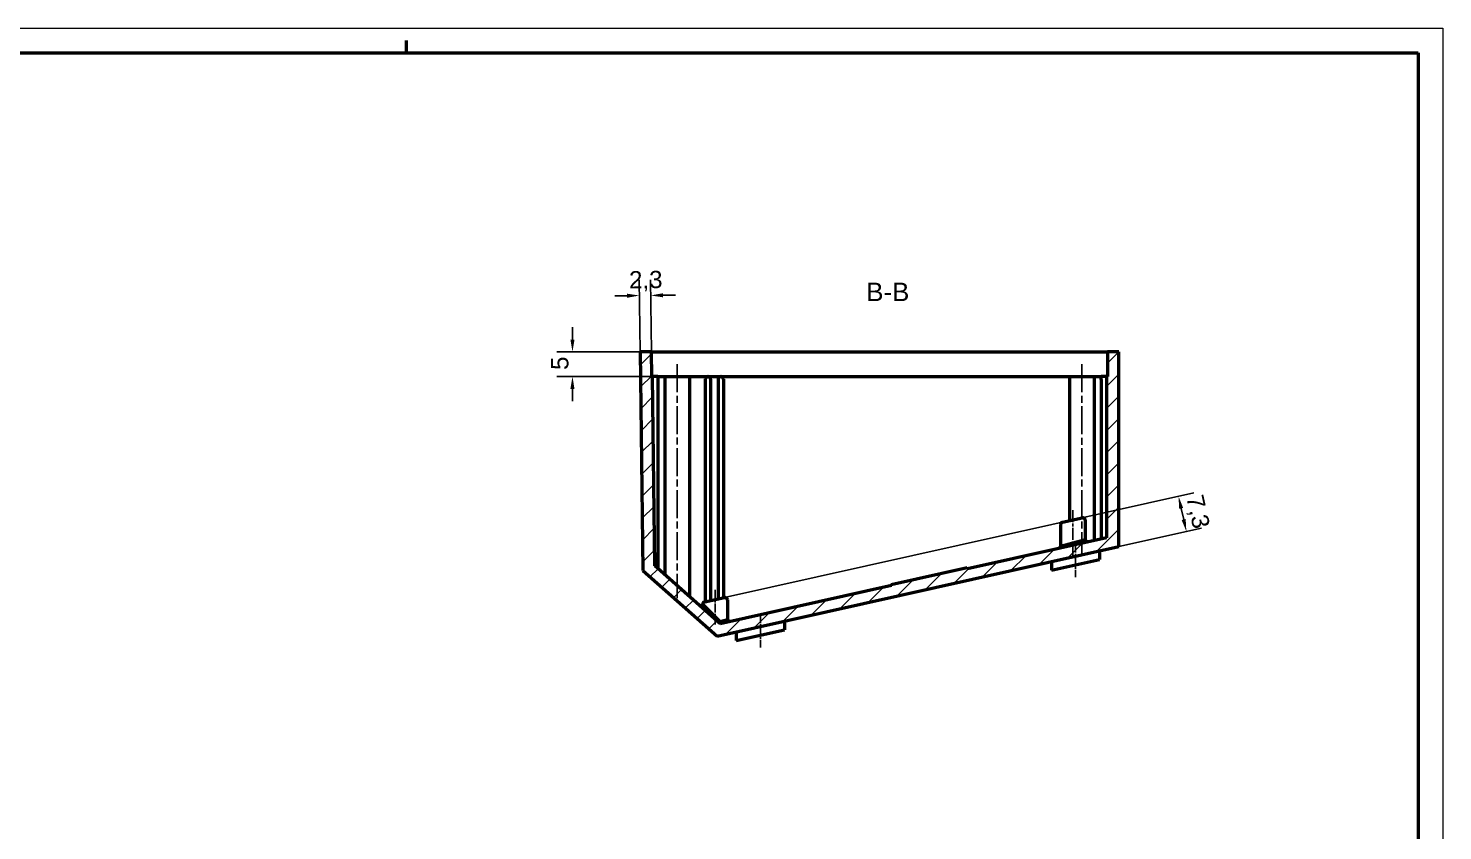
# Model space of a CAD drawing. Extents: x 0 to 841, y 0 to 594.
# Drawn here: x 554.4 to 841, y 431.4 to 594 of the extents above; entities that cross this region are included whole.
import ezdxf

# ---------------------------------------------------------------- set-up
doc = ezdxf.new("R2010")
doc.units = 0
doc.linetypes.add('CHAIN', pattern=[0.3543, 0.2362, -0.0295, 0.0591, -0.0295])
doc.layers.get('0').update_dxf_attribs({"lineweight": 25})
for name, color, linetype, lineweight in [('Geometria schizzo(ISO)', 7, 'Continuous', 50), ('Linea del centro(ISO)', 179, 'CHAIN', 25), ('Quote(ISO)', 7, 'Continuous', 25), ('Simboli(ISO)', 7, 'Continuous', 25), ('Spigoli visibili(ISO)', 7, 'Continuous', 50), ('Tratteggio', 3, 'Continuous', 9)]:
    doc.layers.add(name, color=color, linetype=linetype, lineweight=lineweight)
doc.styles.add('DEFAULT-ISO~0', font='ARIAL.TTF')
doc.styles.add('Stile testo32', font='ARIAL.TTF')
doc.dimstyles.new('DEFAULT-ISO-Metodo 1b', dxfattribs={"dimtxt": 3.5, "dimasz": 2.5, "dimexe": 3.175, "dimexo": 0, "dimgap": 0.762, "dimtad": 1, "dimtoh": 1, "dimrnd": 1e-08, "dimtxsty": 'DEFAULT-ISO~0', "dimcen": 0.09, "dimdle": 10, "dimclrd": 2, "dimclre": 2, "dimclrt": 6, "dimazin": 2, "dimtfac": 0.714286, "dimtofl": 0, "dimtmove": 0, "dimatfit": 3, "dimfxl": 0, "dimtolj": 1, "dimlwd": 25, "dimlwe": 25, "dimarcsym": 0})

# ---------------------------------------------------------------- blocks, each defined once
blk = doc.blocks.new('Bordi A1')
at = {"layer": 'Geometria schizzo(ISO)', "color": 4, "lineweight": 18}
for p, q in [((0, 594), (841, 594)), ((841, 594), (841, 0))]:
    blk.add_line(p, q, dxfattribs=at)
at = {"layer": 'Geometria schizzo(ISO)'}
for p, q in [((631, 591.5), (631, 589)), ((5, 589), (836, 589)), ((836, 589), (836, 5))]:
    blk.add_line(p, q, dxfattribs=at)
blk = doc.blocks.new('*D95')
at = {"layer": 'Defpoints', "color": 0, "linetype": 'Continuous'}
for p in [(787.47, 499.14), (775.37, 488.96), (695.47, 478.64)]:
    blk.add_point(p, dxfattribs=at)
at = {"layer": 'Quote(ISO)', "color": 2, "linetype": 'Continuous', "lineweight": 25}
for p, q in [((695.47, 478.64), (790.57, 499.83)), ((788.52, 494.45), (788.02, 496.7)), ((775.37, 488.96), (792.16, 492.7))]:
    blk.add_line(p, q, dxfattribs=at)
at = {"layer": 'Quote(ISO)', "color": 2, "linetype": 'Continuous'}
for points in [[(788.42, 496.79), (787.61, 496.61), (787.47, 499.14)], [(788.92, 494.55), (788.11, 494.36), (789.06, 492.01)]]:
    blk.add_solid(points, dxfattribs=at)
at = {"layer": 'Quote(ISO)', "color": 6, "linetype": 'Continuous', "lineweight": 25, "insert": (792.43, 499.75), "char_height": 3.5, "attachment_point": 1, "rotation": 282.56, "style": 'DEFAULT-ISO~0'}
blk.add_mtext('\\A1;7,3', dxfattribs=at)
blk = doc.blocks.new('*D96')
at = {"layer": 'Defpoints', "color": 0, "linetype": 'Continuous'}
for p in [(680.68, 528.42), (664.68, 523.42), (694.73, 523.41)]:
    blk.add_point(p, dxfattribs=at)
at = {"layer": 'Quote(ISO)', "color": 2, "linetype": 'Continuous', "lineweight": 25}
for p, q in [((664.68, 530.92), (664.68, 533.42)), ((680.68, 528.42), (661.5, 528.42)), ((694.73, 523.41), (661.5, 523.42)), ((664.67, 520.92), (664.67, 518.42))]:
    blk.add_line(p, q, dxfattribs=at)
at = {"layer": 'Quote(ISO)', "color": 2, "linetype": 'Continuous'}
for points in [[(664.26, 530.92), (665.09, 530.92), (664.68, 528.42)], [(664.26, 520.92), (665.09, 520.92), (664.68, 523.42)]]:
    blk.add_solid(points, dxfattribs=at)
at = {"layer": 'Quote(ISO)', "color": 6, "linetype": 'Continuous', "lineweight": 25, "insert": (660.35, 524.76), "char_height": 3.5, "attachment_point": 1, "rotation": 89.9962, "style": 'DEFAULT-ISO~0'}
blk.add_mtext('\\A1;5', dxfattribs=at)
blk = doc.blocks.new('*D107')
at = {"layer": 'Defpoints', "color": 0, "linetype": 'Continuous'}
for p in [(678.24, 539.84), (678.38, 528.42), (680.68, 528.42)]:
    blk.add_point(p, dxfattribs=at)
at = {"layer": 'Quote(ISO)', "color": 2, "linetype": 'Continuous', "lineweight": 25}
for p, q in [((678.38, 528.42), (678.2, 543.01)), ((680.68, 528.42), (680.5, 543.04)), ((675.74, 539.81), (673.24, 539.77)), ((683.03, 539.89), (685.53, 539.93))]:
    blk.add_line(p, q, dxfattribs=at)
at = {"layer": 'Quote(ISO)', "color": 2, "linetype": 'Continuous'}
for points in [[(675.73, 540.22), (675.74, 539.39), (678.24, 539.84)], [(683.03, 540.31), (683.04, 539.48), (680.53, 539.86)]]:
    blk.add_solid(points, dxfattribs=at)
at = {"layer": 'Quote(ISO)', "color": 6, "linetype": 'Continuous', "lineweight": 25, "insert": (676.11, 544.78), "char_height": 3.5, "attachment_point": 1, "rotation": 0.7036, "style": 'DEFAULT-ISO~0'}
blk.add_mtext('\\A1;2,3', dxfattribs=at)

msp = doc.modelspace()

# ---------------------------------------------------------------- hatches: boundary and pattern name
at = {"layer": 'Tratteggio'}
h = msp.add_hatch(dxfattribs=at)
h.set_pattern_fill('ANSI31', color=256, scale=25.4, style=0)
h.set_pattern_definition([(45, (0, 0), (-2.245064, 2.245064), [])])
h.paths.add_polyline_path([(681.348, 485.038), (680.875, 523.415), (680.737, 523.415), (680.675, 528.415), (678.375, 528.415), (678.919, 484.115), (693.969, 470.828), (775.373, 488.965), (775.375, 528.409), (773.075, 528.409), (773.075, 523.409), (772.875, 523.409), (772.873, 490.764), (744.712, 484.49), (744.669, 484.685), (729.247, 481.249), (729.29, 481.054), (694.612, 473.328)])

# ---------------------------------------------------------------- linework, layer by layer
at = {"layer": 'Linea del centro(ISO)', "linetype": 'CHAIN', "ltscale": 23.990969}
for p, q in [((685.875, 525.915), (685.872, 478.544)), ((767.875, 525.91), (767.873, 487.15))]:
    msp.add_line(p, q, dxfattribs=at)
at = {"layer": 'Linea del centro(ISO)', "linetype": 'CHAIN', "ltscale": 10.222707}
msp.add_line((766.073, 496.359), (766.073, 487.16), dxfattribs=at)
at = {"layer": 'Linea del centro(ISO)', "linetype": 'CHAIN', "ltscale": 7.491333}
for p, q in [((766.588, 489.507), (766.588, 482.766)), ((702.753, 475.285), (702.753, 468.544))]:
    msp.add_line(p, q, dxfattribs=at)
at = {"layer": 'Linea del centro(ISO)', "linetype": 'CHAIN', "ltscale": 7.819173}
msp.add_line((693.582, 480.209), (693.582, 473.172), dxfattribs=at)
at = {"layer": 'Spigoli visibili(ISO)'}
for p, q in [((680.675, 528.415), (678.375, 528.415)), ((678.375, 528.415), (678.919, 484.115)), ((680.737, 523.415), (680.675, 528.415)), ((680.675, 528.415), (773.075, 528.409)), ((775.375, 528.409), (773.075, 528.409)), ((773.075, 528.409), (773.075, 523.409)), ((775.373, 488.965), (775.375, 528.409)), ((680.875, 523.415), (680.737, 523.415)), ((681.348, 485.038), (680.875, 523.415)), ((681.975, 523.415), (680.875, 523.415)), ((681.975, 522.865), (681.972, 484.487)), ((681.975, 523.415), (683.375, 523.415)), ((681.975, 523.415), (681.975, 522.865)), ((683.375, 523.415), (683.372, 483.251)), ((683.375, 523.415), (688.375, 523.415)), ((688.375, 523.415), (688.372, 478.837)), ((688.375, 523.415), (692.125, 523.414)), ((691.575, 522.865), (691.572, 477.773)), ((692.125, 523.414), (694.725, 523.414)), ((692.675, 522.864), (692.672, 478.018)), ((694.175, 522.864), (694.172, 478.353)), ((694.725, 523.414), (765.375, 523.41)), ((695.275, 522.864), (695.272, 478.598)), ((765.375, 523.41), (765.373, 494.216)), ((765.375, 523.41), (770.375, 523.409)), ((770.375, 523.409), (770.373, 490.207)), ((770.375, 523.409), (771.775, 523.409)), ((771.775, 522.859), (771.773, 490.519)), ((771.775, 522.859), (771.775, 523.409)), ((772.875, 523.409), (771.775, 523.409)), ((772.875, 523.409), (772.873, 490.764)), ((773.075, 523.409), (772.875, 523.409)), ((763.573, 493.414), (763.573, 489.013)), ((763.964, 493.902), (767.964, 494.793)), ((768.573, 494.305), (768.573, 490.306)), ((772.873, 490.764), (744.712, 484.49)), ((768.573, 490.306), (763.573, 489.013)), ((768.573, 490.306), (769.061, 489.915)), ((693.969, 470.828), (775.373, 488.965)), ((763.259, 488.622), (763.573, 489.013)), ((771.468, 488.095), (771.468, 486.353)), ((694.612, 473.328), (681.348, 485.038)), ((744.669, 484.685), (729.247, 481.249)), ((744.712, 484.49), (744.669, 484.685)), ((761.708, 484.178), (771.468, 486.353)), ((761.708, 485.92), (761.708, 484.178)), ((678.919, 484.115), (693.969, 470.828)), ((691.473, 477.751), (695.473, 478.642)), ((729.29, 481.054), (694.612, 473.328)), ((729.247, 481.249), (729.29, 481.054)), ((690.526, 476.936), (691.082, 477.226)), ((691.082, 477.263), (691.082, 477.226)), ((694.598, 473.748), (691.082, 477.226)), ((696.082, 478.154), (696.082, 474.118)), ((696.082, 474.118), (694.598, 473.748)), ((696.082, 474.118), (696.466, 473.741)), ((707.634, 473.873), (707.633, 472.131)), ((697.873, 469.956), (707.633, 472.131)), ((697.873, 471.698), (697.873, 469.956))]:
    msp.add_line(p, q, dxfattribs=at)
at = {"layer": 'Spigoli visibili(ISO)', "flags": 128}
msp.add_lwpolyline([(694.472, 473.452), (694.477, 473.464)], dxfattribs=at)
at = {"layer": 'Spigoli visibili(ISO)'}
for centre, radius, start, end in [((692.125, 522.864), 0.55, 359.99625, 179.99625), ((694.725, 522.864), 0.55, 359.99625, 179.99625), ((764.073, 493.414), 0.5, 102.56, 179.99625), ((768.073, 494.305), 0.5, 359.99625, 102.56), ((695.582, 478.154), 0.5, 359.99625, 102.56), ((691.582, 477.263), 0.5, 102.56, 179.99625)]:
    msp.add_arc(centre, radius, start, end, dxfattribs=at)

# ---------------------------------------------------------------- block references
msp.add_blockref('Bordi A1', (0, 0))

# ---------------------------------------------------------------- texts
at = {"layer": 'Simboli(ISO)', "color": 7, "insert": (724.202, 538.706), "char_height": 3.75, "attachment_point": 7, "style": 'Stile testo32'}
msp.add_mtext('B-B ', dxfattribs=at)

# ---------------------------------------------------------------- dimensions: what is measured, and where the dimension line sits
at = {"layer": 'Quote(ISO)', "color": 2, "linetype": 'Continuous', "lineweight": 25}
for base, p1, p2, angle, picture, middle in [((678.235, 539.836), (680.675, 528.415), (678.375, 528.415), 0.70361, '*D107', (679.385, 539.85)), ((664.675, 523.416), (680.675, 528.415), (694.725, 523.414), 269.99625, '*D96', (664.675, 525.916)), ((787.474, 499.14), (775.373, 488.965), (695.473, 478.642), 282.56, '*D95', (788.268, 495.577))]:
    dim = msp.add_linear_dim(base=base, p1=p1, p2=p2, angle=angle, dimstyle='DEFAULT-ISO-Metodo 1b', override={"dimtoh": 0, "dimdec": 2, "dimtp": 0, "dimtm": 0, "dimtdec": 2}, dxfattribs=at)
    dim.commit()
    dim.dimension.update_dxf_attribs({"geometry": picture, "text_midpoint": middle, "dimtype": 160})

doc.saveas('drawing.dxf')
